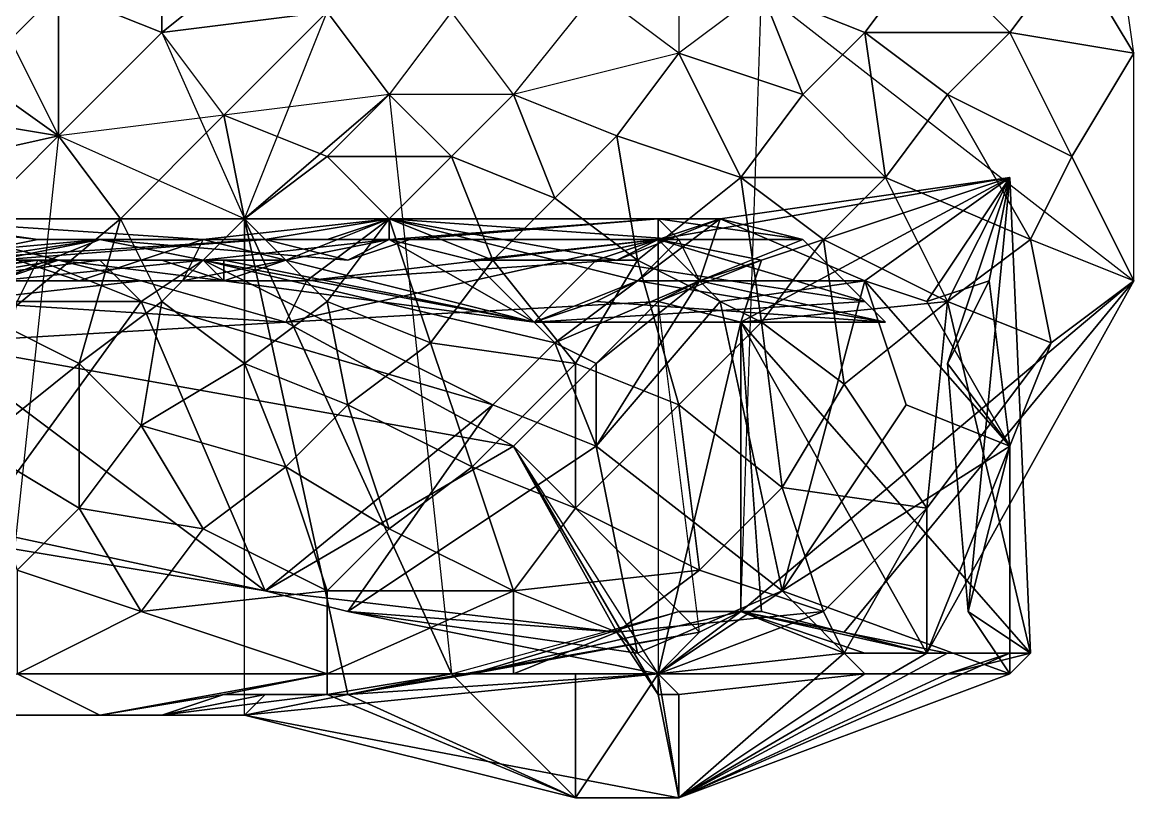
# Model space of a CAD drawing. Header units: metres. Extents: x -3.92 to 4.26, y -4.92 to 4.9.
# Drawn here: x 3.165 to 4.24, y -4.42 to -3.67 of the extents above; entities that cross this region are included whole.
import ezdxf

# ---------------------------------------------------------------- set-up
doc = ezdxf.new("R2010")
doc.units = ezdxf.units.M

msp = doc.modelspace()

# ---------------------------------------------------------------- linework, layer by layer
for points in [[(4.24, -3.7, 1.44), (4.2, -3.42, 1.44), (4.18, -3.6, 1.44)], [(3.3, -3.56, 1.42), (3.3, -3.68, 1.42), (3.2, -3.64, 1.42)], [(3.3, -3.56, 1.42), (3.4, -3.6, 1.42), (3.3, -3.68, 1.42)], [(3.8, -3.56, 1.42), (3.8, -3.7, 1.44), (3.72, -3.64, 1.42)], [(3.4, -3.6, 1.42), (3.46, -3.66, 1.42), (3.3, -3.68, 1.42)], [(3.98, -3.68, 1.44), (4.04, -3.6, 1.44), (3.88, -3.64, 1.44)], [(4.12, -3.68, 1.44), (4.04, -3.6, 1.44), (3.98, -3.68, 1.44)], [(4.12, -3.68, 1.44), (4.18, -3.6, 1.44), (4.04, -3.6, 1.44)], [(4.24, -3.7, 1.44), (4.18, -3.6, 1.44), (4.12, -3.68, 1.44)], [(3.2, -3.64, 1.42), (3.02, -3.82, 1.42), (3.12, -3.62, 1.42)], [(3.06, -3.68, 1.42), (3.2, -3.78, 1.44), (3.12, -3.62, 1.42)], [(3.2, -3.78, 1.44), (3.02, -3.82, 1.42), (3.2, -3.64, 1.42)], [(3.3, -3.68, 1.42), (3.2, -3.78, 1.44), (3.2, -3.64, 1.42)], [(3.72, -3.64, 1.42), (3.64, -3.74, 1.44), (3.58, -3.66, 1.42)], [(3.92, -3.74, 1.44), (3.88, -3.64, 1.44), (3.8, -3.7, 1.44)], [(3.86, -4.24, 1.12), (3.88, -3.64, 1.44), (4.24, -3.92, 1.44)], [(3.98, -3.68, 1.44), (3.88, -3.64, 1.44), (3.92, -3.74, 1.44)], [(3.46, -3.66, 1.42), (3.36, -3.76, 1.44), (3.3, -3.68, 1.42)], [(3.52, -3.74, 1.44), (3.38, -3.86, 1.44), (3.46, -3.66, 1.42)], [(3.58, -3.66, 1.42), (3.52, -3.74, 1.44), (3.46, -3.66, 1.42)], [(3.08, -3.76, 1.42), (3.2, -3.78, 1.44), (3.06, -3.68, 1.42)], [(3.3, -3.68, 1.42), (3.38, -3.86, 1.44), (3.2, -3.78, 1.44)], [(4, -3.82, 1.44), (3.98, -3.68, 1.44), (3.92, -3.74, 1.44)], [(4, -3.82, 1.44), (4.06, -3.74, 1.44), (3.98, -3.68, 1.44)], [(4.06, -3.74, 1.44), (4.12, -3.68, 1.44), (3.98, -3.68, 1.44)], [(4.18, -3.8, 1.44), (4.12, -3.68, 1.44), (4.06, -3.74, 1.44)], [(4.18, -3.8, 1.44), (4.24, -3.7, 1.44), (4.12, -3.68, 1.44)], [(3.74, -3.78, 1.44), (3.8, -3.7, 1.44), (3.64, -3.74, 1.44)], [(3.86, -3.82, 1.44), (3.8, -3.7, 1.44), (3.74, -3.78, 1.44)], [(3.86, -3.82, 1.44), (3.92, -3.74, 1.44), (3.8, -3.7, 1.44)], [(4.24, -3.92, 1.44), (4.24, -3.7, 1.44), (4.18, -3.8, 1.44)], [(3.46, -3.8, 1.44), (3.52, -3.74, 1.44), (3.36, -3.76, 1.44)], [(3.52, -3.74, 1.44), (3.58, -4.3, 1.08), (3.38, -3.86, 1.44)], [(3.46, -3.8, 1.44), (3.58, -3.8, 1.44), (3.52, -3.74, 1.44)], [(3.58, -3.8, 1.44), (3.64, -3.74, 1.44), (3.52, -3.74, 1.44)], [(3.68, -3.84, 1.44), (3.64, -3.74, 1.44), (3.58, -3.8, 1.44)], [(3.68, -3.84, 1.44), (3.74, -3.78, 1.44), (3.64, -3.74, 1.44)], [(4, -3.82, 1.44), (3.92, -3.74, 1.44), (3.86, -3.82, 1.44)], [(4.14, -3.88, 1.44), (4.06, -3.74, 1.44), (4, -3.82, 1.44)], [(4.18, -3.8, 1.44), (4.06, -3.74, 1.44), (4.14, -3.88, 1.44)], [(3.12, -3.86, 1.44), (3.2, -3.78, 1.44), (3.08, -3.76, 1.42)], [(3.26, -3.86, 1.44), (3.36, -3.76, 1.44), (3.2, -3.78, 1.44)], [(3.26, -3.86, 1.44), (3.38, -3.86, 1.44), (3.36, -3.76, 1.44)], [(3.38, -3.86, 1.44), (3.46, -3.8, 1.44), (3.36, -3.76, 1.44)], [(3.2, -3.78, 1.44), (3.14, -4.34, 0.98), (3.02, -3.82, 1.42)], [(3.12, -3.86, 1.44), (3.26, -3.86, 1.44), (3.2, -3.78, 1.44)], [(3.76, -3.9, 1.44), (3.74, -3.78, 1.44), (3.68, -3.84, 1.44)], [(3.76, -3.9, 1.44), (3.86, -3.82, 1.44), (3.74, -3.78, 1.44)], [(3.38, -3.86, 1.44), (3.52, -3.86, 1.44), (3.46, -3.8, 1.44)], [(3.46, -3.8, 1.44), (3.52, -3.86, 1.44), (3.58, -3.8, 1.44)], [(3.62, -3.9, 1.44), (3.58, -3.8, 1.44), (3.52, -3.86, 1.44)], [(3.62, -3.9, 1.44), (3.68, -3.84, 1.44), (3.58, -3.8, 1.44)], [(4.24, -3.92, 1.44), (4.18, -3.8, 1.44), (4.14, -3.88, 1.44)], [(3.88, -3.96, 1.44), (3.86, -3.82, 1.44), (3.76, -3.9, 1.44)], [(3.78, -3.88, -0.06), (4.12, -3.82, 0.16), (3.84, -3.86, -0.18)], [(3.78, -3.88, -0.06), (3.88, -3.9, 0.18), (4.12, -3.82, 0.16)], [(4.12, -3.82, 0.16), (3.98, -3.92, -0.18), (3.84, -3.86, -0.18)], [(3.88, -3.9, 0.18), (3.86, -3.96, 0.3), (4.12, -3.82, 0.16)], [(3.86, -3.96, 0.3), (4.06, -3.94, 0.18), (4.12, -3.82, 0.16)], [(3.88, -3.96, 1.44), (3.94, -3.88, 1.44), (3.86, -3.82, 1.44)], [(3.94, -3.88, 1.44), (4, -3.82, 1.44), (3.86, -3.82, 1.44)], [(4.06, -3.94, 1.44), (4, -3.82, 1.44), (3.94, -3.88, 1.44)], [(3.98, -3.92, -0.18), (4.12, -3.82, 0.16), (4.04, -3.94, -0.08)], [(4.06, -3.94, 1.44), (4.14, -3.88, 1.44), (4, -3.82, 1.44)], [(4.12, -3.82, 0.16), (4.1, -3.92, 0.06), (4.04, -3.94, -0.08)], [(4.12, -3.82, 0.16), (4.06, -4, 0.12), (4.1, -3.92, 0.06)], [(4.06, -3.94, 0.18), (4.14, -4.28, 0.46), (4.12, -3.82, 0.16)], [(4.08, -4.24, 0.34), (4.06, -4, 0.12), (4.12, -3.82, 0.16)], [(4.08, -4.24, 0.34), (4.12, -3.82, 0.16), (4.14, -4.28, 0.46)], [(3.76, -3.9, 1.44), (3.68, -3.84, 1.44), (3.62, -3.9, 1.44)], [(3.04, -3.86, -0.14), (3.18, -3.88, -0.36), (3, -3.86, -0.22)], [(3, -3.86, -0.22), (3.18, -3.88, -0.36), (3, -3.86, -0.3)], [(3.18, -3.88, -0.36), (3.08, -3.9, -0.48), (3, -3.86, -0.3)], [(3.1, -3.94, 0.06), (3.28, -3.92, -0.1), (3.04, -3.86, -0.14)], [(3.28, -3.92, -0.1), (3.22, -3.92, -0.16), (3.04, -3.86, -0.14)], [(3.22, -3.92, -0.16), (3.34, -3.88, -0.34), (3.04, -3.86, -0.14)], [(3.04, -3.86, -0.14), (3.34, -3.88, -0.34), (3.18, -3.88, -0.36)], [(3.14, -3.96, 1.44), (3.26, -3.86, 1.44), (3.12, -3.86, 1.44)], [(3.14, -3.96, 1.44), (3.22, -4, 1.44), (3.26, -3.86, 1.44)], [(3.22, -4, 1.44), (3.3, -3.94, 1.44), (3.26, -3.86, 1.44)], [(3.3, -3.94, 1.44), (3.38, -3.86, 1.44), (3.26, -3.86, 1.44)], [(3.3, -3.94, 1.44), (3.38, -4, 1.44), (3.38, -3.86, 1.44)], [(3.42, -3.9, -0.28), (3.52, -3.86, -0.34), (3.34, -3.88, -0.34)], [(3.52, -3.86, -0.34), (3.4, -3.88, -0.42), (3.34, -3.88, -0.34)], [(3.38, -4, 1.44), (3.46, -3.94, 1.44), (3.38, -3.86, 1.44)], [(3.38, -3.86, 1.44), (3.46, -3.94, 1.44), (3.52, -3.86, 1.44)], [(3.58, -4.3, 1.08), (3.48, -4.32, 0.98), (3.38, -3.86, 1.44)], [(3.48, -4.32, 0.98), (3.38, -4.34, 0.98), (3.38, -3.86, 1.44)], [(3.52, -3.86, -0.34), (3.52, -3.86, -0.42), (3.4, -3.88, -0.42)], [(3.4, -3.88, -0.42), (3.52, -3.86, -0.42), (3.4, -3.88, -0.54)], [(3.52, -3.86, -0.42), (3.46, -3.88, -0.6), (3.4, -3.88, -0.54)], [(3.44, -3.92, -0.16), (3.52, -3.86, -0.34), (3.42, -3.9, -0.28)], [(3.44, -3.92, -0.16), (3.74, -3.9, -0.14), (3.52, -3.86, -0.34)], [(3.56, -3.98, 1.44), (3.52, -3.86, 1.44), (3.46, -3.94, 1.44)], [(3.52, -3.86, -0.42), (3.52, -3.88, -0.54), (3.46, -3.88, -0.6)], [(3.74, -3.9, -0.14), (3.84, -3.86, -0.18), (3.52, -3.86, -0.34)], [(3.52, -3.86, -0.34), (3.76, -3.92, -0.36), (3.52, -3.86, -0.42)], [(3.84, -3.86, -0.18), (3.76, -3.92, -0.36), (3.52, -3.86, -0.34)], [(3.56, -3.98, 1.44), (3.62, -3.9, 1.44), (3.52, -3.86, 1.44)], [(3.76, -3.92, -0.36), (3.76, -3.92, -0.44), (3.52, -3.86, -0.42)], [(3.76, -3.92, -0.44), (3.8, -3.88, -0.66), (3.52, -3.86, -0.42)], [(3.52, -3.88, -0.54), (3.78, -3.86, -0.74), (3.52, -3.88, -0.66)], [(3.52, -3.86, -0.42), (3.8, -3.88, -0.66), (3.52, -3.88, -0.54)], [(3.8, -3.88, -0.66), (3.78, -3.86, -0.74), (3.52, -3.88, -0.54)], [(3.54, -3.88, -0.84), (3.52, -3.88, -0.66), (3.78, -3.86, -0.74)], [(3.54, -3.88, -0.84), (3.78, -3.86, -0.74), (3.78, -3.88, -0.92)], [(3.78, -3.88, -0.06), (3.84, -3.86, -0.18), (3.74, -3.9, -0.14)], [(3.84, -3.86, -0.18), (3.76, -3.92, -0.44), (3.76, -3.92, -0.36)], [(3.84, -3.86, -0.18), (3.82, -3.92, -0.52), (3.76, -3.92, -0.44)], [(3.78, -3.88, -0.92), (3.84, -3.86, -0.86), (3.78, -3.88, -1)], [(3.8, -3.88, -0.66), (3.92, -3.88, -0.86), (3.78, -3.86, -0.74)], [(3.78, -3.88, -1), (3.84, -3.86, -0.86), (3.92, -3.88, -0.86)], [(3.84, -3.86, -0.86), (3.78, -3.86, -0.74), (3.92, -3.88, -0.86)], [(3.84, -3.86, -0.86), (3.78, -3.88, -0.92), (3.78, -3.86, -0.74)], [(3.84, -3.86, -0.18), (3.98, -3.92, -0.18), (3.82, -3.92, -0.52)], [(3.24, -3.88, -1.06), (2.98, -3.92, -0.86), (3.14, -3.9, -0.68)], [(3.24, -3.88, -1.06), (3.02, -3.9, -1.06), (2.98, -3.92, -0.86)], [(3.02, -3.9, -1.06), (3.24, -3.88, -1.06), (3.14, -3.92, -1.04)], [(3.18, -3.88, -0.36), (3.4, -3.88, -0.54), (3.08, -3.9, -0.48)], [(3.4, -3.88, -0.54), (3.14, -3.9, -0.68), (3.08, -3.9, -0.48)], [(3.24, -3.88, -1.06), (3.34, -3.9, -1.04), (3.14, -3.92, -1.04)], [(3.4, -3.88, -0.54), (3.4, -3.88, -0.72), (3.14, -3.9, -0.68)], [(3.4, -3.88, -0.72), (3.24, -3.88, -1.06), (3.14, -3.9, -0.68)], [(3.34, -3.88, -0.34), (3.4, -3.88, -0.42), (3.18, -3.88, -0.36)], [(3.18, -3.88, -0.36), (3.4, -3.88, -0.42), (3.4, -3.88, -0.54)], [(3.32, -3.92, -0.18), (3.34, -3.88, -0.34), (3.22, -3.92, -0.16)], [(3.24, -3.88, -1.06), (3.52, -3.88, -1.06), (3.34, -3.9, -1.04)], [(3.4, -3.88, -0.72), (3.48, -3.9, -0.94), (3.24, -3.88, -1.06)], [(3.48, -3.9, -0.94), (3.52, -3.88, -1.06), (3.24, -3.88, -1.06)], [(3.32, -3.92, -0.18), (3.42, -3.9, -0.28), (3.34, -3.88, -0.34)], [(3.34, -3.9, -1.04), (3.52, -3.88, -1.06), (3.42, -3.9, -1.02)], [(3.4, -3.88, -0.54), (3.46, -3.88, -0.6), (3.4, -3.88, -0.72)], [(3.46, -3.88, -0.6), (3.52, -3.88, -0.66), (3.4, -3.88, -0.72)], [(3.52, -3.88, -0.66), (3.54, -3.88, -0.84), (3.4, -3.88, -0.72)], [(3.4, -3.88, -0.72), (3.54, -3.88, -0.84), (3.48, -3.9, -0.94)], [(3.42, -3.96, -0.08), (3.78, -3.88, -0.06), (3.44, -3.92, -0.16)], [(3.42, -3.96, -0.08), (3.78, -3.94, 0.16), (3.78, -3.88, -0.06)], [(3.52, -3.88, -1.06), (3.66, -3.96, -1.04), (3.42, -3.9, -1.02)], [(3.78, -3.88, -0.06), (3.74, -3.9, -0.14), (3.44, -3.92, -0.16)], [(3.46, -3.88, -0.6), (3.52, -3.88, -0.54), (3.52, -3.88, -0.66)], [(3.52, -3.88, -1.06), (3.48, -3.9, -0.94), (3.54, -3.88, -0.84)], [(3.52, -3.88, -1.06), (3.6, -3.9, -1.06), (3.66, -3.96, -1.04)], [(3.52, -3.88, -1.06), (3.78, -3.88, -1), (3.6, -3.9, -1.06)], [(3.52, -3.88, -1.06), (3.78, -3.88, -0.92), (3.78, -3.88, -1)], [(3.52, -3.88, -1.06), (3.54, -3.88, -0.84), (3.78, -3.88, -0.92)], [(3.78, -3.88, -1), (3.72, -3.9, -1.06), (3.6, -3.9, -1.06)], [(3.72, -3.9, -1.06), (3.78, -3.88, -1), (3.98, -3.94, -0.98)], [(3.82, -3.92, -0.52), (3.8, -3.88, -0.66), (3.76, -3.92, -0.44)], [(3.78, -3.94, 0.16), (3.82, -3.92, 0.08), (3.78, -3.88, -0.06)], [(3.82, -3.92, 0.08), (3.88, -3.9, 0.18), (3.78, -3.88, -0.06)], [(3.78, -3.88, -1), (3.92, -3.88, -0.86), (3.98, -3.94, -0.98)], [(3.92, -3.88, -0.86), (3.8, -3.88, -0.66), (3.82, -3.92, -0.52)], [(3.92, -3.88, -0.86), (3.82, -3.92, -0.52), (4, -3.96, -0.9)], [(3.96, -4.02, 1.44), (3.94, -3.88, 1.44), (3.88, -3.96, 1.44)], [(3.92, -3.88, -0.86), (4, -3.96, -0.9), (3.98, -3.94, -0.98)], [(3.96, -4.02, 1.44), (4.06, -3.94, 1.44), (3.94, -3.88, 1.44)], [(4.14, -3.88, 1.44), (4.06, -3.94, 1.44), (4.16, -3.98, 1.44)], [(4.24, -3.92, 1.44), (4.14, -3.88, 1.44), (4.16, -3.98, 1.44)], [(3.04, -3.92, -0.4), (3.02, -3.92, -0.54), (3.18, -3.9, -0.46)], [(3.02, -3.92, -0.54), (3.14, -3.9, -0.54), (3.18, -3.9, -0.46)], [(3.16, -3.94, -0.3), (3.04, -3.92, -0.4), (3.18, -3.9, -0.46)], [(3.14, -3.9, -0.54), (3.08, -3.92, -0.62), (3.2, -3.9, -0.6)], [(3.08, -3.92, -0.62), (3.24, -3.9, -0.68), (3.2, -3.9, -0.6)], [(3.08, -3.92, -0.62), (3.08, -3.92, -0.76), (3.24, -3.9, -0.68)], [(3.14, -3.92, -1.04), (3.2, -3.9, -0.94), (3.08, -3.92, -0.9)], [(3.08, -3.92, -0.76), (3.2, -3.9, -0.76), (3.24, -3.9, -0.68)], [(3.2, -3.9, -0.94), (3.2, -3.9, -0.86), (3.08, -3.92, -0.9)], [(3.2, -3.9, -0.86), (3.08, -3.92, -0.76), (3.08, -3.92, -0.9)], [(3.2, -3.9, -0.86), (3.2, -3.9, -0.76), (3.08, -3.92, -0.76)], [(3.18, -3.9, -0.46), (3.14, -3.9, -0.54), (3.24, -3.9, -0.52)], [(3.14, -3.9, -0.54), (3.2, -3.9, -0.6), (3.24, -3.9, -0.52)], [(3.14, -3.92, -1.04), (3.36, -3.92, -0.94), (3.2, -3.9, -0.94)], [(3.14, -3.92, -1.04), (3.34, -3.9, -1.04), (3.36, -3.92, -0.94)], [(3.16, -3.94, -0.3), (3.18, -3.9, -0.46), (3.28, -3.94, -0.3)], [(3.18, -3.9, -0.46), (3.24, -3.9, -0.52), (3.28, -3.94, -0.3)], [(3.24, -3.9, -0.52), (3.2, -3.9, -0.6), (3.3, -3.9, -0.58)], [(3.2, -3.9, -0.6), (3.24, -3.9, -0.68), (3.3, -3.9, -0.58)], [(3.24, -3.9, -0.68), (3.2, -3.9, -0.76), (3.3, -3.9, -0.74)], [(3.2, -3.9, -0.76), (3.3, -3.9, -0.86), (3.3, -3.9, -0.74)], [(3.2, -3.9, -0.76), (3.2, -3.9, -0.86), (3.3, -3.9, -0.86)], [(3.2, -3.9, -0.94), (3.36, -3.92, -0.94), (3.2, -3.9, -0.86)], [(3.36, -3.92, -0.94), (3.3, -3.9, -0.86), (3.2, -3.9, -0.86)], [(3.24, -3.9, -0.52), (3.34, -3.9, -0.48), (3.28, -3.94, -0.3)], [(3.24, -3.9, -0.52), (3.3, -3.9, -0.58), (3.34, -3.9, -0.48)], [(3.3, -3.9, -0.58), (3.24, -3.9, -0.68), (3.34, -3.9, -0.66)], [(3.24, -3.9, -0.68), (3.3, -3.9, -0.74), (3.34, -3.9, -0.66)], [(3.28, -3.94, -0.3), (3.34, -3.9, -0.48), (3.62, -4.04, -0.32)], [(3.3, -3.9, -0.58), (3.34, -3.9, -0.66), (3.34, -3.9, -0.48)], [(3.3, -3.9, -0.74), (3.36, -3.9, -0.8), (3.34, -3.9, -0.66)], [(3.3, -3.9, -0.74), (3.3, -3.9, -0.86), (3.36, -3.9, -0.8)], [(3.36, -3.92, -0.94), (3.36, -3.9, -0.8), (3.3, -3.9, -0.86)], [(3.44, -3.92, -0.16), (3.42, -3.9, -0.28), (3.32, -3.92, -0.18)], [(3.34, -3.9, -0.48), (3.68, -3.98, -0.52), (3.62, -4.04, -0.32)], [(3.34, -3.9, -0.48), (3.34, -3.9, -0.66), (3.68, -3.98, -0.52)], [(3.34, -3.9, -0.66), (3.66, -3.96, -0.6), (3.68, -3.98, -0.52)], [(3.34, -3.9, -0.66), (3.66, -3.96, -0.7), (3.66, -3.96, -0.6)], [(3.34, -3.9, -0.66), (3.36, -3.9, -0.8), (3.66, -3.96, -0.7)], [(3.34, -3.9, -1.04), (3.42, -3.9, -1.02), (3.36, -3.92, -0.94)], [(3.36, -3.92, -0.94), (3.42, -3.9, -0.86), (3.36, -3.9, -0.8)], [(3.36, -3.9, -0.8), (3.66, -3.96, -0.84), (3.66, -3.96, -0.7)], [(3.42, -3.9, -0.86), (3.66, -3.96, -0.84), (3.36, -3.9, -0.8)], [(3.42, -3.9, -0.86), (3.36, -3.92, -0.94), (3.66, -3.96, -0.84)], [(3.42, -3.9, -1.02), (3.66, -3.96, -1.04), (3.36, -3.92, -0.94)], [(3.7, -4, 1.44), (3.62, -3.9, 1.44), (3.56, -3.98, 1.44)], [(3.6, -3.9, -1.06), (3.72, -3.9, -1.06), (3.66, -3.96, -1.04)], [(3.7, -4, 1.44), (3.76, -3.9, 1.44), (3.62, -3.9, 1.44)], [(3.72, -3.9, -1.06), (3.98, -3.94, -0.98), (3.66, -3.96, -1.04)], [(3.8, -4.04, 1.44), (3.76, -3.9, 1.44), (3.7, -4, 1.44)], [(3.8, -4.04, 1.44), (3.88, -3.96, 1.44), (3.76, -3.9, 1.44)], [(3.78, -3.94, 0.24), (3.88, -3.9, 0.18), (3.78, -3.94, 0.16)], [(3.88, -3.9, 0.18), (3.82, -3.92, 0.08), (3.78, -3.94, 0.16)], [(3.78, -3.94, 0.24), (3.86, -3.96, 0.3), (3.88, -3.9, 0.18)], [(3.42, -3.96, -0.08), (3.28, -3.92, -0.1), (3.1, -3.94, 0.06)], [(3.28, -3.92, -0.1), (3.32, -3.92, -0.18), (3.22, -3.92, -0.16)], [(3.42, -3.96, -0.08), (3.44, -3.92, -0.16), (3.28, -3.92, -0.1)], [(3.44, -3.92, -0.16), (3.32, -3.92, -0.18), (3.28, -3.92, -0.1)], [(3.36, -3.92, -0.94), (3.66, -3.96, -0.92), (3.66, -3.96, -0.84)], [(3.66, -3.96, -1.04), (3.66, -3.96, -0.92), (3.36, -3.92, -0.94)], [(3.68, -3.98, -0.52), (3.66, -3.96, -0.7), (3.76, -3.92, -0.6)], [(3.66, -3.96, -0.7), (3.72, -3.94, -0.78), (3.76, -3.92, -0.6)], [(3.68, -3.98, -0.52), (3.82, -3.92, -0.52), (3.72, -4, -0.4)], [(3.68, -3.98, -0.52), (3.76, -3.92, -0.6), (3.82, -3.92, -0.52)], [(3.72, -4, -0.4), (3.82, -3.92, -0.52), (3.72, -4.08, -0.3)], [(3.72, -4.08, -0.3), (3.82, -3.92, -0.52), (3.84, -3.94, -0.3)], [(3.76, -3.92, -0.6), (3.72, -3.94, -0.78), (4, -3.96, -0.9)], [(3.76, -3.92, -0.6), (4, -3.96, -0.9), (3.82, -3.92, -0.52)], [(3.82, -3.92, -0.52), (3.98, -3.92, -0.18), (3.84, -3.94, -0.3)], [(3.84, -3.94, -0.3), (3.98, -3.92, -0.18), (3.9, -4.22, -0.06)], [(3.86, -4.24, 1.12), (4.24, -3.92, 1.44), (3.96, -4.26, 1.2)], [(3.98, -3.92, -0.18), (4.02, -4.04, -0.06), (3.9, -4.22, -0.06)], [(3.96, -4.26, 1.2), (4.24, -3.92, 1.44), (4.04, -4.28, 1.02)], [(3.98, -3.92, -0.18), (4.12, -4.08, -0.02), (4.02, -4.04, -0.06)], [(3.98, -3.92, -0.18), (4.04, -3.94, -0.08), (4.12, -4.08, -0.02)], [(4.04, -4.28, 1.02), (4.24, -3.92, 1.44), (4.04, -4.28, 1.1)], [(4.04, -3.94, -0.08), (4.1, -3.92, 0.06), (4.12, -4.08, -0.02)], [(4.04, -4.28, 1.1), (4.24, -3.92, 1.44), (4.04, -4.28, 1.18)], [(4.24, -3.92, 1.44), (4.16, -3.98, 1.44), (4.04, -4.28, 1.18)], [(4.1, -3.92, 0.06), (4.06, -4, 0.12), (4.12, -4.08, -0.02)], [(3.08, -3.98, 0.14), (3.42, -3.96, -0.08), (3.1, -3.94, 0.06)], [(3.12, -4.16, -0.06), (3.28, -3.94, -0.3), (3.4, -4.22, -0.06)], [(3.16, -3.94, -0.3), (3.28, -3.94, -0.3), (3.12, -4.16, -0.06)], [(3.22, -4, 1.44), (3.28, -4.06, 1.44), (3.3, -3.94, 1.44)], [(3.28, -3.94, -0.3), (3.62, -4.04, -0.32), (3.4, -4.22, -0.06)], [(3.28, -4.06, 1.44), (3.38, -4, 1.44), (3.3, -3.94, 1.44)], [(3.48, -4.04, 1.44), (3.46, -3.94, 1.44), (3.38, -4, 1.44)], [(3.64, -4.08, 0.18), (3.78, -3.94, 0.24), (3.42, -3.96, -0.08)], [(3.78, -3.94, 0.24), (3.78, -3.94, 0.16), (3.42, -3.96, -0.08)], [(3.48, -4.04, 1.44), (3.56, -3.98, 1.44), (3.46, -3.94, 1.44)], [(3.64, -4.08, 0.18), (3.82, -4.26, 0.48), (3.78, -3.94, 0.24)], [(3.72, -3.94, -0.78), (3.66, -3.96, -0.84), (4, -3.96, -0.9)], [(3.66, -3.96, -0.84), (3.72, -3.94, -0.78), (3.66, -3.96, -0.7)], [(3.66, -3.96, -1.04), (3.98, -3.94, -0.98), (4, -3.96, -0.9)], [(3.72, -4.08, -0.3), (3.84, -3.94, -0.3), (3.9, -4.22, -0.06)], [(3.78, -3.94, 0.24), (3.78, -4.3, 0.62), (3.86, -3.96, 0.3)], [(4.06, -3.94, 0.18), (3.86, -3.96, 0.3), (4.14, -4.28, 0.66)], [(4.04, -4.14, 1.46), (4.06, -3.94, 1.44), (3.96, -4.02, 1.44)], [(4.04, -4.14, 1.46), (4.16, -3.98, 1.44), (4.06, -3.94, 1.44)], [(4.14, -4.28, 0.46), (4.06, -3.94, 0.18), (4.14, -4.28, 0.66)], [(3.08, -3.98, 0.14), (3.64, -4.08, 0.18), (3.42, -3.96, -0.08)], [(3.12, -4.08, 1.44), (3.22, -4, 1.44), (3.14, -3.96, 1.44)], [(3.66, -3.96, -0.6), (3.66, -3.96, -0.7), (3.68, -3.98, -0.52)], [(3.66, -3.96, -0.92), (4, -3.96, -0.9), (3.66, -3.96, -0.84)], [(3.66, -3.96, -0.92), (3.66, -3.96, -1.04), (4, -3.96, -0.9)], [(3.78, -4.3, 0.62), (3.86, -4.24, 0.66), (3.86, -3.96, 0.3)], [(3.9, -4.12, 1.46), (3.88, -3.96, 1.44), (3.8, -4.04, 1.44)], [(3.86, -3.96, 0.3), (4.04, -4.28, 0.68), (4.14, -4.28, 0.66)], [(3.86, -3.96, 0.3), (3.88, -4.24, 0.58), (4.04, -4.28, 0.68)], [(3.88, -4.24, 0.58), (3.86, -3.96, 0.3), (3.86, -4.24, 0.66)], [(3.9, -4.12, 1.46), (3.96, -4.02, 1.44), (3.88, -3.96, 1.44)], [(3.4, -4.22, -0.06), (3.08, -3.98, 0.14), (2.92, -4.14, 0.14)], [(3.4, -4.22, -0.06), (3.64, -4.08, 0.18), (3.08, -3.98, 0.14)], [(3.6, -4.1, 1.44), (3.56, -3.98, 1.44), (3.48, -4.04, 1.44)], [(3.6, -4.1, 1.44), (3.7, -4, 1.44), (3.56, -3.98, 1.44)], [(3.62, -4.04, -0.32), (3.68, -3.98, -0.52), (3.72, -4.08, -0.3)], [(3.68, -3.98, -0.52), (3.72, -4, -0.4), (3.72, -4.08, -0.3)], [(4.04, -4.28, 1.18), (4.16, -3.98, 1.44), (4.04, -4.14, 1.46)], [(3.12, -4.08, 1.44), (3.22, -4.14, 1.44), (3.22, -4, 1.44)], [(3.22, -4.14, 1.44), (3.28, -4.06, 1.44), (3.22, -4, 1.44)], [(3.42, -4.1, 1.44), (3.38, -4, 1.44), (3.28, -4.06, 1.44)], [(3.42, -4.1, 1.44), (3.48, -4.04, 1.44), (3.38, -4, 1.44)], [(3.7, -4.14, 1.44), (3.7, -4, 1.44), (3.6, -4.1, 1.44)], [(3.7, -4.14, 1.44), (3.8, -4.04, 1.44), (3.7, -4, 1.44)], [(4.08, -4.24, 0.34), (4.12, -4.08, -0.02), (4.06, -4, 0.12)], [(4.04, -4.14, 1.46), (3.96, -4.02, 1.44), (3.9, -4.12, 1.46)], [(3.62, -4.04, -0.32), (3.48, -4.24, -0.06), (3.4, -4.22, -0.06)], [(3.52, -4.16, 1.44), (3.48, -4.04, 1.44), (3.42, -4.1, 1.44)], [(3.62, -4.04, -0.32), (3.72, -4.08, -0.3), (3.48, -4.24, -0.06)], [(3.52, -4.16, 1.44), (3.6, -4.1, 1.44), (3.48, -4.04, 1.44)], [(3.7, -4.14, 1.44), (3.82, -4.2, 1.46), (3.8, -4.04, 1.44)], [(3.82, -4.2, 1.46), (3.9, -4.12, 1.46), (3.8, -4.04, 1.44)], [(3.9, -4.22, -0.06), (4.02, -4.04, -0.06), (4.12, -4.08, -0.02)], [(3.34, -4.16, 1.44), (3.28, -4.06, 1.44), (3.22, -4.14, 1.44)], [(3.34, -4.16, 1.44), (3.42, -4.1, 1.44), (3.28, -4.06, 1.44)], [(3.16, -4.2, 1.44), (3.22, -4.14, 1.44), (3.12, -4.08, 1.44)], [(3.4, -4.22, -0.06), (3.74, -4.26, 0.18), (3.64, -4.08, 0.18)], [(3.72, -4.08, -0.3), (3.76, -4.28, -0.06), (3.48, -4.24, -0.06)], [(3.74, -4.26, 0.18), (3.78, -4.32, 0.42), (3.64, -4.08, 0.18)], [(3.78, -4.32, 0.42), (3.78, -4.32, 0.52), (3.64, -4.08, 0.18)], [(3.78, -4.32, 0.52), (3.78, -4.3, 0.62), (3.64, -4.08, 0.18)], [(3.72, -4.08, -0.3), (3.9, -4.22, -0.06), (3.76, -4.28, -0.06)], [(3.9, -4.22, -0.06), (4.12, -4.08, -0.02), (4.12, -4.3, 0.38)], [(4.08, -4.24, 0.34), (4.12, -4.3, 0.38), (4.12, -4.08, -0.02)], [(3.46, -4.22, 1.44), (3.42, -4.1, 1.44), (3.34, -4.16, 1.44)], [(3.46, -4.22, 1.44), (3.52, -4.16, 1.44), (3.42, -4.1, 1.44)], [(3.64, -4.22, 1.46), (3.6, -4.1, 1.44), (3.52, -4.16, 1.44)], [(3.64, -4.22, 1.46), (3.7, -4.14, 1.44), (3.6, -4.1, 1.44)], [(3.94, -4.24, 1.46), (3.9, -4.12, 1.46), (3.82, -4.2, 1.46)], [(3.94, -4.24, 1.46), (4.04, -4.14, 1.46), (3.9, -4.12, 1.46)], [(3.12, -4.16, -0.06), (3.4, -4.22, -0.06), (2.92, -4.14, 0.14)], [(3.28, -4.24, 1.44), (3.22, -4.14, 1.44), (3.16, -4.2, 1.44)], [(3.28, -4.24, 1.44), (3.34, -4.16, 1.44), (3.22, -4.14, 1.44)], [(3.64, -4.22, 1.46), (3.82, -4.2, 1.46), (3.7, -4.14, 1.44)], [(3.96, -4.28, 1.36), (4.04, -4.14, 1.46), (3.94, -4.24, 1.46)], [(3.96, -4.28, 1.36), (4.04, -4.28, 1.18), (4.04, -4.14, 1.46)], [(3.28, -4.24, 1.44), (3.46, -4.22, 1.44), (3.34, -4.16, 1.44)], [(3.46, -4.22, 1.44), (3.64, -4.22, 1.46), (3.52, -4.16, 1.44)], [(3.16, -4.3, 1.44), (3.28, -4.24, 1.44), (3.16, -4.2, 1.44)], [(3.74, -4.26, 1.46), (3.82, -4.2, 1.46), (3.64, -4.22, 1.46)], [(3.74, -4.26, 1.46), (3.94, -4.24, 1.46), (3.82, -4.2, 1.46)], [(3.46, -4.3, 1.44), (3.46, -4.22, 1.44), (3.28, -4.24, 1.44)], [(3.4, -4.22, -0.06), (3.48, -4.24, -0.06), (3.74, -4.26, 0.18)], [(3.46, -4.3, 1.44), (3.64, -4.22, 1.46), (3.46, -4.22, 1.44)], [(3.46, -4.3, 1.44), (3.64, -4.3, 1.44), (3.64, -4.22, 1.46)], [(3.64, -4.3, 1.44), (3.74, -4.26, 1.46), (3.64, -4.22, 1.46)], [(3.76, -4.28, -0.06), (3.9, -4.22, -0.06), (3.78, -4.3, 0.02)], [(3.9, -4.22, -0.06), (3.98, -4.3, 0.36), (3.78, -4.3, 0.02)], [(3.9, -4.22, -0.06), (4.12, -4.3, 0.38), (3.98, -4.3, 0.36)], [(3.16, -4.3, 1.44), (3.46, -4.3, 1.44), (3.28, -4.24, 1.44)], [(3.48, -4.24, -0.06), (3.76, -4.28, 0.1), (3.74, -4.26, 0.18)], [(3.48, -4.24, -0.06), (3.78, -4.3, 0.02), (3.76, -4.28, 0.1)], [(3.48, -4.24, -0.06), (3.76, -4.28, -0.06), (3.78, -4.3, 0.02)], [(3.58, -4.3, 1.08), (3.8, -4.24, 1.06), (3.6, -4.3, 1)], [(3.82, -4.26, 0.78), (3.6, -4.3, 1), (3.86, -4.24, 0.86)], [(3.6, -4.3, 1), (3.82, -4.26, 0.94), (3.86, -4.24, 0.86)], [(3.6, -4.3, 1), (3.8, -4.24, 1.06), (3.82, -4.26, 0.94)], [(3.78, -4.3, 1.4), (3.94, -4.24, 1.46), (3.74, -4.26, 1.46)], [(3.78, -4.3, 1.4), (3.96, -4.28, 1.36), (3.94, -4.24, 1.46)], [(3.78, -4.3, 0.72), (3.86, -4.24, 0.66), (3.78, -4.3, 0.62)], [(3.78, -4.3, 0.72), (3.82, -4.26, 0.78), (3.86, -4.24, 0.66)], [(3.82, -4.26, 0.94), (3.8, -4.24, 1.06), (3.86, -4.24, 0.86)], [(3.8, -4.24, 1.06), (3.86, -4.24, 1.12), (3.86, -4.24, 0.86)], [(3.82, -4.26, 0.78), (3.86, -4.24, 0.86), (3.86, -4.24, 0.66)], [(3.98, -4.28, 0.76), (3.86, -4.24, 0.86), (4.06, -4.28, 0.9)], [(4.04, -4.28, 0.68), (3.86, -4.24, 0.66), (3.98, -4.28, 0.76)], [(3.86, -4.24, 0.86), (3.98, -4.28, 0.76), (3.86, -4.24, 0.66)], [(3.86, -4.24, 0.86), (3.98, -4.28, 0.94), (4.06, -4.28, 0.9)], [(4.04, -4.28, 0.68), (3.88, -4.24, 0.58), (3.86, -4.24, 0.66)], [(3.86, -4.24, 0.86), (3.96, -4.28, 1.02), (3.98, -4.28, 0.94)], [(3.86, -4.24, 0.86), (3.86, -4.24, 1.12), (3.96, -4.28, 1.02)], [(3.96, -4.28, 1.02), (3.86, -4.24, 1.12), (4.04, -4.28, 1.02)], [(3.86, -4.24, 1.12), (3.96, -4.26, 1.2), (4.04, -4.28, 1.02)], [(4.12, -4.3, 0.38), (4.08, -4.24, 0.34), (4.14, -4.28, 0.46)], [(3.48, -4.32, 0.98), (3.82, -4.26, 0.78), (3.78, -4.3, 0.72)], [(3.48, -4.32, 0.98), (3.6, -4.3, 1), (3.82, -4.26, 0.78)], [(3.64, -4.3, 1.44), (3.78, -4.3, 1.4), (3.74, -4.26, 1.46)], [(3.74, -4.26, 0.18), (3.78, -4.3, 0.24), (3.78, -4.32, 0.42)], [(3.76, -4.28, 0.1), (3.78, -4.3, 0.24), (3.74, -4.26, 0.18)], [(3.76, -4.28, 0.1), (3.78, -4.3, 0.02), (3.78, -4.3, 0.24)], [(3.78, -4.3, 1.32), (3.96, -4.28, 1.36), (3.78, -4.3, 1.4)], [(3.78, -4.3, 1.32), (3.96, -4.28, 1.28), (3.96, -4.28, 1.36)], [(3.8, -4.42, 0.98), (3.96, -4.28, 1.28), (3.78, -4.3, 1.32)], [(3.8, -4.42, 0.86), (4.06, -4.28, 0.9), (3.8, -4.42, 0.98)], [(3.8, -4.42, 0.76), (4.12, -4.28, 0.76), (3.8, -4.42, 0.86)], [(3.8, -4.42, 0.98), (4.04, -4.28, 1.18), (3.96, -4.28, 1.28)], [(4.06, -4.28, 0.9), (4.04, -4.28, 1.02), (3.8, -4.42, 0.98)], [(3.8, -4.42, 0.86), (4.04, -4.28, 0.82), (4.06, -4.28, 0.9)], [(4.12, -4.28, 0.76), (4.04, -4.28, 0.82), (3.8, -4.42, 0.86)], [(3.8, -4.42, 0.76), (4.06, -4.3, 0.6), (4.12, -4.28, 0.76)], [(3.8, -4.42, 0.98), (4.04, -4.28, 1.1), (4.04, -4.28, 1.18)], [(4.04, -4.28, 1.02), (4.04, -4.28, 1.1), (3.8, -4.42, 0.98)], [(4.04, -4.28, 1.18), (3.96, -4.28, 1.36), (3.96, -4.28, 1.28)], [(3.98, -4.28, 0.94), (3.96, -4.28, 1.02), (4.04, -4.28, 1.02)], [(4.04, -4.28, 0.68), (3.98, -4.28, 0.76), (4.12, -4.28, 0.76)], [(3.98, -4.28, 0.76), (4.06, -4.28, 0.9), (4.12, -4.28, 0.76)], [(3.98, -4.28, 0.94), (4.04, -4.28, 1.02), (4.06, -4.28, 0.9)], [(4.12, -4.28, 0.76), (4.06, -4.28, 0.9), (4.04, -4.28, 0.82)], [(4.04, -4.28, 0.68), (4.12, -4.28, 0.76), (4.14, -4.28, 0.66)], [(4.06, -4.3, 0.6), (4.14, -4.28, 0.66), (4.12, -4.28, 0.76)], [(4.06, -4.3, 0.6), (4.12, -4.3, 0.54), (4.14, -4.28, 0.66)], [(4.12, -4.3, 0.38), (4.14, -4.28, 0.46), (4.12, -4.3, 0.54)], [(4.12, -4.3, 0.54), (4.14, -4.28, 0.46), (4.14, -4.28, 0.66)], [(3.08, -4.34, 1.4), (3.24, -4.34, 1.4), (3.16, -4.3, 1.44)], [(3.24, -4.34, 1.4), (3.46, -4.3, 1.44), (3.16, -4.3, 1.44)], [(3.36, -4.32, 1.38), (3.46, -4.3, 1.44), (3.24, -4.34, 1.4)], [(3.36, -4.32, 1.38), (3.46, -4.32, 1.34), (3.46, -4.3, 1.44)], [(3.38, -4.34, 0.98), (3.78, -4.3, 0.62), (3.8, -4.42, 0.62)], [(3.38, -4.34, 0.98), (3.48, -4.32, 0.98), (3.78, -4.3, 0.62)], [(3.46, -4.32, 1.34), (3.58, -4.3, 1.38), (3.46, -4.3, 1.44)], [(3.46, -4.32, 1.26), (3.58, -4.3, 1.28), (3.46, -4.32, 1.34)], [(3.58, -4.3, 1.38), (3.64, -4.3, 1.44), (3.46, -4.3, 1.44)], [(3.46, -4.32, 1.34), (3.58, -4.3, 1.28), (3.58, -4.3, 1.38)], [(3.46, -4.32, 1.26), (3.7, -4.42, 1), (3.58, -4.3, 1.28)], [(3.48, -4.32, 0.98), (3.78, -4.3, 0.72), (3.78, -4.3, 0.62)], [(3.48, -4.32, 0.98), (3.58, -4.3, 1.08), (3.6, -4.3, 1)], [(3.58, -4.3, 1.28), (3.7, -4.3, 1.32), (3.58, -4.3, 1.38)], [(3.7, -4.42, 1), (3.7, -4.3, 1.32), (3.58, -4.3, 1.28)], [(3.58, -4.3, 1.38), (3.7, -4.3, 1.32), (3.64, -4.3, 1.44)], [(3.7, -4.3, 1.32), (3.78, -4.3, 1.4), (3.64, -4.3, 1.44)], [(3.7, -4.42, 1), (3.78, -4.3, 1.32), (3.7, -4.3, 1.32)], [(3.78, -4.3, 1.32), (3.78, -4.3, 1.4), (3.7, -4.3, 1.32)], [(3.7, -4.42, 1), (3.8, -4.42, 0.98), (3.78, -4.3, 1.32)], [(3.78, -4.3, 0.24), (3.8, -4.32, 0.32), (3.78, -4.32, 0.42)], [(3.78, -4.3, 0.02), (3.98, -4.3, 0.36), (3.78, -4.3, 0.24)], [(3.78, -4.32, 0.52), (3.8, -4.42, 0.62), (3.78, -4.3, 0.62)], [(3.98, -4.3, 0.36), (3.8, -4.32, 0.32), (3.78, -4.3, 0.24)], [(3.8, -4.42, 0.62), (4.06, -4.3, 0.6), (3.8, -4.42, 0.76)], [(3.8, -4.32, 0.32), (3.98, -4.3, 0.36), (3.8, -4.42, 0.54)], [(3.8, -4.42, 0.62), (3.8, -4.42, 0.54), (4.06, -4.3, 0.6)], [(3.8, -4.42, 0.54), (4.12, -4.3, 0.54), (4.06, -4.3, 0.6)], [(3.98, -4.3, 0.36), (4.06, -4.3, 0.44), (3.8, -4.42, 0.54)], [(4.06, -4.3, 0.44), (4.12, -4.3, 0.54), (3.8, -4.42, 0.54)], [(4.12, -4.3, 0.38), (4.06, -4.3, 0.44), (3.98, -4.3, 0.36)], [(4.06, -4.3, 0.44), (4.12, -4.3, 0.38), (4.12, -4.3, 0.54)], [(3.3, -4.34, 1.26), (3.36, -4.32, 1.38), (3.24, -4.34, 1.4)], [(3.3, -4.34, 1.06), (3.36, -4.32, 1.16), (3.3, -4.34, 1.26)], [(3.38, -4.34, 0.98), (3.4, -4.32, 1.08), (3.3, -4.34, 1.06)], [(3.3, -4.34, 1.26), (3.46, -4.32, 1.34), (3.36, -4.32, 1.38)], [(3.3, -4.34, 1.26), (3.46, -4.32, 1.26), (3.46, -4.32, 1.34)], [(3.36, -4.32, 1.16), (3.46, -4.32, 1.16), (3.3, -4.34, 1.26)], [(3.3, -4.34, 1.06), (3.46, -4.32, 1.16), (3.36, -4.32, 1.16)], [(3.3, -4.34, 1.06), (3.4, -4.32, 1.08), (3.46, -4.32, 1.16)], [(3.3, -4.34, 1.26), (3.46, -4.32, 1.16), (3.46, -4.32, 1.26)], [(3.38, -4.34, 0.98), (3.48, -4.32, 1.08), (3.4, -4.32, 1.08)], [(3.38, -4.34, 0.98), (3.7, -4.42, 1), (3.48, -4.32, 1.08)], [(3.4, -4.32, 1.08), (3.48, -4.32, 1.08), (3.46, -4.32, 1.16)], [(3.46, -4.32, 1.16), (3.7, -4.42, 1), (3.46, -4.32, 1.26)], [(3.7, -4.42, 1), (3.46, -4.32, 1.16), (3.48, -4.32, 1.08)], [(3.78, -4.32, 0.42), (3.8, -4.42, 0.54), (3.78, -4.32, 0.52)], [(3.78, -4.32, 0.52), (3.8, -4.42, 0.54), (3.8, -4.42, 0.62)], [(3.78, -4.32, 0.42), (3.8, -4.32, 0.32), (3.8, -4.42, 0.54)], [(3.08, -4.34, 1.1), (3.18, -4.34, 1.12), (3.08, -4.34, 1.18)], [(3.14, -4.34, 0.98), (3.2, -4.34, 1.04), (3.08, -4.34, 1.1)], [(3.08, -4.34, 1.26), (3.18, -4.34, 1.3), (3.08, -4.34, 1.4)], [(3.08, -4.34, 1.18), (3.18, -4.34, 1.22), (3.08, -4.34, 1.26)], [(3.18, -4.34, 1.12), (3.18, -4.34, 1.22), (3.08, -4.34, 1.18)], [(3.08, -4.34, 1.1), (3.2, -4.34, 1.04), (3.18, -4.34, 1.12)], [(3.18, -4.34, 1.3), (3.24, -4.34, 1.4), (3.08, -4.34, 1.4)], [(3.08, -4.34, 1.26), (3.18, -4.34, 1.22), (3.18, -4.34, 1.3)], [(3.14, -4.34, 0.98), (3.38, -4.34, 0.98), (3.2, -4.34, 1.04)], [(3.18, -4.34, 1.12), (3.3, -4.34, 1.26), (3.18, -4.34, 1.22)], [(3.2, -4.34, 1.04), (3.3, -4.34, 1.06), (3.18, -4.34, 1.12)], [(3.18, -4.34, 1.22), (3.3, -4.34, 1.26), (3.18, -4.34, 1.3)], [(3.3, -4.34, 1.26), (3.24, -4.34, 1.4), (3.18, -4.34, 1.3)], [(3.18, -4.34, 1.12), (3.3, -4.34, 1.06), (3.3, -4.34, 1.26)], [(3.2, -4.34, 1.04), (3.38, -4.34, 0.98), (3.3, -4.34, 1.06)], [(3.38, -4.34, 0.98), (3.8, -4.42, 0.76), (3.7, -4.42, 1)], [(3.38, -4.34, 0.98), (3.8, -4.42, 0.62), (3.8, -4.42, 0.76)], [(3.8, -4.42, 0.76), (3.8, -4.42, 0.86), (3.7, -4.42, 1)], [(3.8, -4.42, 0.86), (3.8, -4.42, 0.98), (3.7, -4.42, 1)]]:
    msp.add_3dface(points)

doc.saveas('drawing.dxf')
